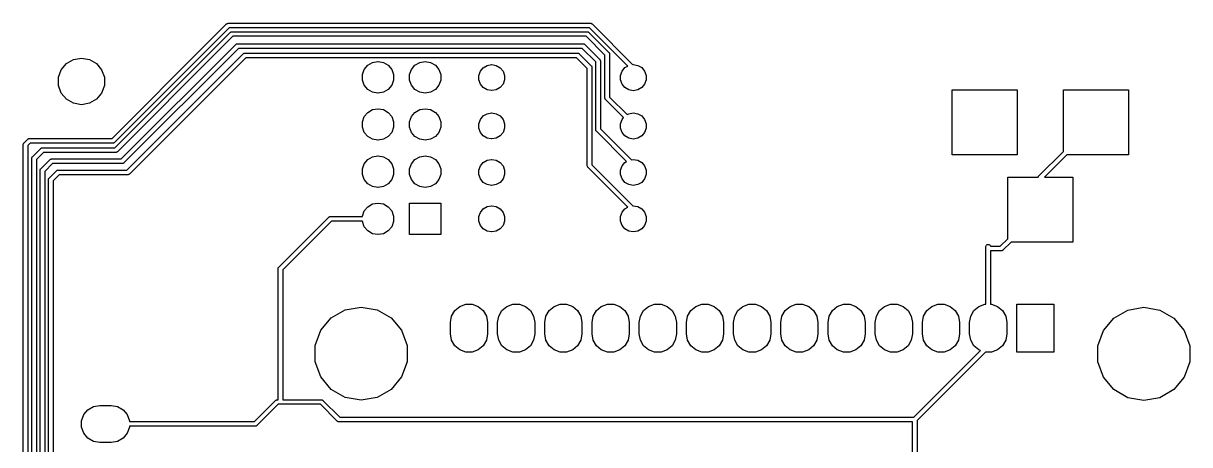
# Model space of a CAD drawing. Extents: x 100.5 to 163.2, y -130.7 to -67.2.
# Drawn here: x 100.5 to 163.2, y -89.9 to -67.2 of the extents above; entities that cross this region are included whole.
import ezdxf

# ---------------------------------------------------------------- set-up
doc = ezdxf.new("R2010")
doc.units = 0
doc.header["$MEASUREMENT"] = 0
doc.layers.add('BLACK', color=7, linetype='CONTINUOUS')

msp = doc.modelspace()

# ---------------------------------------------------------------- linework, layer by layer
at = {"layer": 'Black'}
for p, q in [((110.402, -68.2816), (111.402, -67.2816)), ((111.542, -67.495), (110.578, -68.4584)), ((110.852, -68.4816), (111.602, -67.7316)), ((111.402, -67.2816), (111.406, -67.2785)), ((111.406, -67.2785), (111.41, -67.2742)), ((111.41, -67.2742), (111.424, -67.2661)), ((111.424, -67.2661), (111.437, -67.2567)), ((111.437, -67.2567), (111.442, -67.2553)), ((111.442, -67.2553), (111.447, -67.2525)), ((111.447, -67.2525), (111.463, -67.2497)), ((111.463, -67.2497), (111.479, -67.2455)), ((111.479, -67.2455), (111.485, -67.246)), ((111.485, -67.246), (111.49, -67.245)), ((111.49, -67.245), (130.99, -67.245)), ((130.938, -67.495), (111.542, -67.495)), ((111.602, -67.7316), (111.606, -67.7285)), ((111.606, -67.7285), (111.61, -67.7242)), ((111.61, -67.7242), (111.624, -67.7161)), ((111.624, -67.7161), (111.637, -67.7067)), ((111.637, -67.7067), (111.642, -67.7053)), ((111.642, -67.7053), (111.647, -67.7025)), ((111.647, -67.7025), (111.663, -67.6997)), ((111.663, -67.6997), (111.679, -67.6955)), ((111.679, -67.6955), (111.685, -67.696)), ((111.685, -67.696), (111.69, -67.695)), ((111.69, -67.695), (130.804, -67.695)), ((130.804, -67.695), (130.809, -67.696)), ((130.809, -67.696), (130.814, -67.6955)), ((130.814, -67.6955), (130.83, -67.6997)), ((130.83, -67.6997), (130.846, -67.7025)), ((130.846, -67.7025), (130.851, -67.7053)), ((130.851, -67.7053), (130.856, -67.7067)), ((130.856, -67.7067), (130.87, -67.7161)), ((130.87, -67.7161), (130.884, -67.7242)), ((130.884, -67.7242), (130.887, -67.7285)), ((130.887, -67.7285), (130.892, -67.7316)), ((130.892, -67.7316), (131.978, -68.818)), ((132.988, -69.5451), (130.938, -67.495)), ((130.99, -67.245), (130.995, -67.246)), ((130.995, -67.246), (131.001, -67.2455)), ((131.001, -67.2455), (131.017, -67.2497)), ((131.017, -67.2497), (131.033, -67.2525)), ((131.033, -67.2525), (131.038, -67.2553)), ((131.038, -67.2553), (131.043, -67.2567)), ((131.043, -67.2567), (131.056, -67.2661)), ((131.056, -67.2661), (131.07, -67.2742)), ((131.07, -67.2742), (131.074, -67.2785)), ((131.074, -67.2785), (131.078, -67.2816)), ((131.078, -67.2816), (133.268, -69.4712)), ((105.238, -73.445), (110.402, -68.2816)), ((105.738, -74.545), (111.902, -68.3816)), ((110.402, -68.2816), (110.402, -68.2816)), ((111.742, -67.945), (111.028, -68.6584)), ((130.752, -67.945), (111.742, -67.945)), ((111.902, -68.3816), (111.906, -68.3785)), ((111.906, -68.3785), (111.91, -68.3742)), ((111.91, -68.3742), (111.924, -68.3661)), ((111.924, -68.3661), (111.937, -68.3567)), ((111.937, -68.3567), (111.942, -68.3553)), ((111.942, -68.3553), (111.947, -68.3525)), ((111.947, -68.3525), (111.963, -68.3497)), ((111.963, -68.3497), (111.979, -68.3455)), ((111.979, -68.3455), (111.985, -68.346)), ((111.985, -68.346), (111.99, -68.345)), ((111.99, -68.345), (117.49, -68.345)), ((117.49, -68.345), (130.59, -68.345)), ((130.59, -68.345), (130.595, -68.346)), ((130.595, -68.346), (130.601, -68.3455)), ((130.601, -68.3455), (130.617, -68.3497)), ((130.617, -68.3497), (130.633, -68.3525)), ((130.633, -68.3525), (130.638, -68.3553)), ((130.638, -68.3553), (130.643, -68.3567)), ((130.643, -68.3567), (130.656, -68.3661)), ((130.656, -68.3661), (130.67, -68.3742)), ((130.67, -68.3742), (130.674, -68.3785)), ((130.674, -68.3785), (130.678, -68.3816)), ((130.678, -68.3816), (131.478, -69.1816)), ((131.765, -68.9582), (130.752, -67.945)), ((110.578, -68.4584), (105.378, -73.6584)), ((105.388, -73.945), (110.852, -68.4816)), ((111.028, -68.6584), (105.528, -74.1584)), ((112.042, -68.595), (105.878, -74.7584)), ((106.038, -75.145), (112.302, -68.8816)), ((110.578, -68.4584), (110.578, -68.4584)), ((110.852, -68.4816), (110.852, -68.4816)), ((111.028, -68.6584), (111.028, -68.6584)), ((117.49, -68.595), (112.042, -68.595)), ((112.302, -68.8816), (112.306, -68.8785)), ((112.306, -68.8785), (112.31, -68.8742)), ((112.31, -68.8742), (112.324, -68.8661)), ((112.324, -68.8661), (112.337, -68.8567)), ((112.337, -68.8567), (112.342, -68.8553)), ((112.342, -68.8553), (112.347, -68.8525)), ((112.347, -68.8525), (112.363, -68.8497)), ((112.363, -68.8497), (112.379, -68.8455)), ((112.379, -68.8455), (112.385, -68.846)), ((112.385, -68.846), (112.39, -68.845)), ((112.39, -68.845), (117.84, -68.845)), ((130.538, -68.595), (117.49, -68.595)), ((117.84, -68.845), (130.29, -68.845)), ((130.29, -68.845), (130.295, -68.846)), ((130.295, -68.846), (130.301, -68.8455)), ((130.301, -68.8455), (130.317, -68.8497)), ((130.317, -68.8497), (130.333, -68.8525)), ((130.333, -68.8525), (130.338, -68.8553)), ((130.338, -68.8553), (130.343, -68.8567)), ((130.343, -68.8567), (130.356, -68.8661)), ((130.356, -68.8661), (130.37, -68.8742)), ((130.37, -68.8742), (130.374, -68.8785)), ((130.374, -68.8785), (130.378, -68.8816)), ((130.378, -68.8816), (131.028, -69.5316)), ((131.265, -69.3218), (130.538, -68.595)), ((131.765, -71.27), (131.765, -68.9582)), ((131.978, -68.818), (131.982, -68.8225)), ((131.982, -68.8225), (131.986, -68.826)), ((131.986, -68.826), (131.994, -68.8402)), ((131.994, -68.8402), (132.003, -68.8536)), ((132.003, -68.8536), (132.005, -68.8589)), ((132.005, -68.8589), (132.007, -68.8636)), ((132.007, -68.8636), (132.01, -68.8797)), ((132.01, -68.8797), (132.015, -68.8955)), ((132.015, -68.8955), (132.014, -68.901)), ((132.014, -68.901), (132.015, -68.9064)), ((132.015, -68.9064), (132.015, -71.2182)), ((102.503, -69.7426), (102.783, -69.4088)), ((102.783, -69.4088), (103.161, -69.1909)), ((103.161, -69.1909), (103.59, -69.1152)), ((103.59, -69.1152), (104.019, -69.1909)), ((104.019, -69.1909), (104.397, -69.4088)), ((104.397, -69.4088), (104.677, -69.7426)), ((112.442, -69.095), (106.178, -75.3584)), ((117.84, -69.095), (112.442, -69.095)), ((130.238, -69.095), (117.84, -69.095)), ((118.811, -69.725), (119, -69.4989)), ((119, -69.4989), (119.256, -69.3513)), ((119.256, -69.3513), (119.547, -69.3)), ((119.547, -69.3), (119.553, -69.3)), ((119.553, -69.3), (119.844, -69.3513)), ((119.844, -69.3513), (120.1, -69.4989)), ((120.1, -69.4989), (120.289, -69.725)), ((121.351, -69.725), (121.54, -69.4989)), ((121.54, -69.4989), (121.796, -69.3513)), ((121.796, -69.3513), (122.087, -69.3)), ((122.087, -69.3), (122.093, -69.3)), ((122.093, -69.3), (122.384, -69.3513)), ((122.384, -69.3513), (122.64, -69.4989)), ((122.64, -69.4989), (122.829, -69.725)), ((125.061, -69.82), (125.217, -69.6338)), ((125.217, -69.6338), (125.428, -69.5122)), ((125.428, -69.5122), (125.667, -69.47)), ((125.667, -69.47), (125.673, -69.47)), ((125.673, -69.47), (125.912, -69.5122)), ((125.912, -69.5122), (126.123, -69.6338)), ((126.123, -69.6338), (126.279, -69.82)), ((130.815, -69.6718), (130.238, -69.095)), ((131.028, -69.5316), (131.032, -69.5361)), ((131.032, -69.5361), (131.036, -69.5396)), ((131.036, -69.5396), (131.044, -69.5538)), ((131.044, -69.5538), (131.053, -69.5672)), ((131.053, -69.5672), (131.055, -69.5725)), ((131.055, -69.5725), (131.057, -69.5772)), ((131.057, -69.5772), (131.06, -69.5933)), ((131.06, -69.5933), (131.065, -69.6091)), ((131.065, -69.6091), (131.064, -69.6146)), ((131.064, -69.6146), (131.065, -69.62)), ((131.065, -69.62), (131.065, -74.8682)), ((131.265, -72.97), (131.265, -69.3218)), ((131.478, -69.1816), (131.482, -69.1861)), ((131.482, -69.1861), (131.486, -69.1897)), ((131.486, -69.1897), (131.494, -69.2038)), ((131.494, -69.2038), (131.503, -69.2172)), ((131.503, -69.2172), (131.505, -69.2225)), ((131.505, -69.2225), (131.507, -69.2272)), ((131.507, -69.2272), (131.51, -69.2433)), ((131.51, -69.2433), (131.515, -69.2591)), ((131.515, -69.2591), (131.514, -69.2646)), ((131.514, -69.2646), (131.515, -69.27)), ((131.515, -69.27), (131.515, -72.9182)), ((132.681, -69.8187), (132.838, -69.6317)), ((132.838, -69.6317), (132.988, -69.5451)), ((133.268, -69.4712), (133.29, -69.4673)), ((133.29, -69.4673), (133.53, -69.5097)), ((133.53, -69.5097), (133.742, -69.6317)), ((133.742, -69.6317), (133.899, -69.8187)), ((102.354, -70.1521), (102.503, -69.7426)), ((102.354, -70.5879), (102.354, -70.1521)), ((104.677, -69.7426), (104.826, -70.1521)), ((104.826, -70.1521), (104.826, -70.5879)), ((118.71, -70.0024), (118.811, -69.725)), ((118.71, -70.2976), (118.71, -70.0024)), ((120.289, -69.725), (120.39, -70.0024)), ((120.39, -70.0024), (120.39, -70.2976)), ((121.25, -70.0024), (121.351, -69.725)), ((121.25, -70.2976), (121.25, -70.0024)), ((122.829, -69.725), (122.93, -70.0024)), ((122.93, -70.0024), (122.93, -70.2976)), ((124.978, -70.0484), (125.061, -69.82)), ((124.978, -70.2916), (124.978, -70.0484)), ((125.061, -70.52), (124.978, -70.2916)), ((126.279, -69.82), (126.362, -70.0484)), ((126.362, -70.2916), (126.279, -70.52)), ((126.362, -70.0484), (126.362, -70.2916)), ((130.815, -74.92), (130.815, -69.6718)), ((132.598, -70.048), (132.681, -69.8187)), ((132.598, -70.292), (132.598, -70.048)), ((132.681, -70.5213), (132.598, -70.292)), ((133.899, -69.8187), (133.982, -70.048)), ((133.982, -70.292), (133.899, -70.5213)), ((133.982, -70.048), (133.982, -70.292)), ((102.503, -70.9974), (102.354, -70.5879)), ((104.826, -70.5879), (104.677, -70.9974)), ((118.811, -70.575), (118.71, -70.2976)), ((119, -70.8011), (118.811, -70.575)), ((119.256, -70.9487), (119, -70.8011)), ((120.1, -70.8011), (119.844, -70.9487)), ((120.289, -70.575), (120.1, -70.8011)), ((120.39, -70.2976), (120.289, -70.575)), ((121.351, -70.575), (121.25, -70.2976)), ((121.54, -70.8011), (121.351, -70.575)), ((121.796, -70.9487), (121.54, -70.8011)), ((122.64, -70.8011), (122.384, -70.9487)), ((122.829, -70.575), (122.64, -70.8011)), ((122.93, -70.2976), (122.829, -70.575)), ((125.217, -70.7062), (125.061, -70.52)), ((125.428, -70.8278), (125.217, -70.7062)), ((125.667, -70.87), (125.428, -70.8278)), ((125.673, -70.87), (125.667, -70.87)), ((125.912, -70.8278), (125.673, -70.87)), ((126.123, -70.7062), (125.912, -70.8278)), ((126.279, -70.52), (126.123, -70.7062)), ((132.838, -70.7083), (132.681, -70.5213)), ((133.05, -70.8303), (132.838, -70.7083)), ((133.29, -70.8727), (133.05, -70.8303)), ((133.53, -70.8303), (133.29, -70.8727)), ((133.742, -70.7083), (133.53, -70.8303)), ((133.899, -70.5213), (133.742, -70.7083)), ((150.44, -74.32), (150.44, -70.82)), ((150.44, -70.82), (153.94, -70.82)), ((153.94, -70.82), (153.94, -74.32)), ((156.44, -74.1432), (156.44, -70.82)), ((156.44, -70.82), (159.94, -70.82)), ((159.94, -70.82), (159.94, -74.32)), ((102.783, -71.3312), (102.503, -70.9974)), ((103.161, -71.5491), (102.783, -71.3312)), ((103.59, -71.6248), (103.161, -71.5491)), ((104.019, -71.5491), (103.59, -71.6248)), ((104.397, -71.3312), (104.019, -71.5491)), ((104.677, -70.9974), (104.397, -71.3312)), ((119.547, -71), (119.256, -70.9487)), ((119.553, -71), (119.547, -71)), ((119.844, -70.9487), (119.553, -71)), ((122.087, -71), (121.796, -70.9487)), ((122.093, -71), (122.087, -71)), ((122.384, -70.9487), (122.093, -71)), ((131.766, -71.2754), (131.765, -71.27)), ((131.765, -71.2809), (131.766, -71.2754)), ((131.77, -71.2967), (131.765, -71.2809)), ((131.773, -71.3128), (131.77, -71.2967)), ((131.775, -71.3175), (131.773, -71.3128)), ((131.777, -71.3228), (131.775, -71.3175)), ((131.786, -71.3362), (131.777, -71.3228)), ((131.794, -71.3503), (131.786, -71.3362)), ((131.798, -71.3539), (131.794, -71.3503)), ((131.802, -71.3584), (131.798, -71.3539)), ((132.764, -72.3206), (131.802, -71.3584)), ((132.015, -71.2182), (132.959, -72.1621)), ((118.811, -72.265), (119, -72.0389)), ((119, -72.0389), (119.256, -71.8913)), ((119.256, -71.8913), (119.547, -71.84)), ((119.547, -71.84), (119.553, -71.84)), ((119.553, -71.84), (119.844, -71.8913)), ((119.844, -71.8913), (120.1, -72.0389)), ((120.1, -72.0389), (120.289, -72.265)), ((121.351, -72.265), (121.54, -72.0389)), ((121.54, -72.0389), (121.796, -71.8913)), ((121.796, -71.8913), (122.087, -71.84)), ((122.087, -71.84), (122.093, -71.84)), ((122.093, -71.84), (122.384, -71.8913)), ((122.384, -71.8913), (122.64, -72.0389)), ((122.64, -72.0389), (122.829, -72.265)), ((125.217, -72.2338), (125.428, -72.1122)), ((125.428, -72.1122), (125.667, -72.07)), ((125.667, -72.07), (125.673, -72.07)), ((125.673, -72.07), (125.912, -72.1122)), ((125.912, -72.1122), (126.123, -72.2338)), ((132.959, -72.1621), (133.05, -72.1097)), ((133.05, -72.1097), (133.29, -72.0673)), ((133.29, -72.0673), (133.53, -72.1097)), ((133.53, -72.1097), (133.742, -72.2317)), ((118.71, -72.5424), (118.811, -72.265)), ((118.71, -72.8376), (118.71, -72.5424)), ((120.289, -72.265), (120.39, -72.5424)), ((120.39, -72.5424), (120.39, -72.8376)), ((121.25, -72.5424), (121.351, -72.265)), ((121.25, -72.8376), (121.25, -72.5424)), ((122.829, -72.265), (122.93, -72.5424)), ((122.93, -72.5424), (122.93, -72.8376)), ((124.978, -72.6484), (125.061, -72.42)), ((124.978, -72.8916), (124.978, -72.6484)), ((125.061, -72.42), (125.217, -72.2338)), ((126.123, -72.2338), (126.279, -72.42)), ((126.279, -72.42), (126.362, -72.6484)), ((126.362, -72.6484), (126.362, -72.8916)), ((132.598, -72.648), (132.681, -72.4187)), ((132.598, -72.892), (132.598, -72.648)), ((132.681, -72.4187), (132.764, -72.3206)), ((133.742, -72.2317), (133.899, -72.4187)), ((133.899, -72.4187), (133.982, -72.648)), ((133.982, -72.648), (133.982, -72.892)), ((118.811, -73.115), (118.71, -72.8376)), ((119, -73.3411), (118.811, -73.115)), ((119.256, -73.4887), (119, -73.3411)), ((120.1, -73.3411), (119.844, -73.4887)), ((120.289, -73.115), (120.1, -73.3411)), ((120.39, -72.8376), (120.289, -73.115)), ((121.351, -73.115), (121.25, -72.8376)), ((121.54, -73.3411), (121.351, -73.115)), ((121.796, -73.4887), (121.54, -73.3411)), ((122.64, -73.3411), (122.384, -73.4887)), ((122.829, -73.115), (122.64, -73.3411)), ((122.93, -72.8376), (122.829, -73.115)), ((125.061, -73.12), (124.978, -72.8916)), ((125.217, -73.3062), (125.061, -73.12)), ((125.428, -73.4278), (125.217, -73.3062)), ((125.667, -73.47), (125.428, -73.4278)), ((125.912, -73.4278), (125.673, -73.47)), ((126.123, -73.3062), (125.912, -73.4278)), ((126.279, -73.12), (126.123, -73.3062)), ((126.362, -72.8916), (126.279, -73.12)), ((131.266, -72.9754), (131.265, -72.97)), ((131.265, -72.9809), (131.266, -72.9754)), ((131.27, -72.9967), (131.265, -72.9809)), ((131.273, -73.0128), (131.27, -72.9967)), ((131.275, -73.0175), (131.273, -73.0128)), ((131.277, -73.0228), (131.275, -73.0175)), ((131.286, -73.0362), (131.277, -73.0228)), ((131.294, -73.0503), (131.286, -73.0362)), ((131.298, -73.0539), (131.294, -73.0503)), ((131.302, -73.0584), (131.298, -73.0539)), ((132.925, -74.6817), (131.302, -73.0584)), ((131.515, -72.9182), (133.183, -74.5862)), ((132.681, -73.1213), (132.598, -72.892)), ((132.838, -73.3083), (132.681, -73.1213)), ((133.05, -73.4303), (132.838, -73.3083)), ((133.29, -73.4727), (133.05, -73.4303)), ((133.53, -73.4303), (133.29, -73.4727)), ((133.742, -73.3083), (133.53, -73.4303)), ((133.899, -73.1213), (133.742, -73.3083)), ((133.982, -72.892), (133.899, -73.1213)), ((100.465, -73.7591), (100.47, -73.7433)), ((100.466, -73.7646), (100.465, -73.7591)), ((100.465, -73.77), (100.466, -73.7646)), ((100.465, -116.77), (100.465, -73.77)), ((100.47, -73.7433), (100.473, -73.7272)), ((100.473, -73.7272), (100.475, -73.7225)), ((100.475, -73.7225), (100.477, -73.7172)), ((100.477, -73.7172), (100.486, -73.7038)), ((100.486, -73.7038), (100.494, -73.6897)), ((100.494, -73.6897), (100.498, -73.6861)), ((100.498, -73.6861), (100.502, -73.6816)), ((100.502, -73.6816), (100.702, -73.4816)), ((100.702, -73.4816), (100.706, -73.4785)), ((100.706, -73.4785), (100.71, -73.4742)), ((100.71, -73.4742), (100.724, -73.4661)), ((100.842, -73.695), (100.715, -73.8218)), ((100.715, -73.8218), (100.715, -116.718)), ((100.724, -73.4661), (100.737, -73.4567)), ((100.737, -73.4567), (100.742, -73.4553)), ((100.742, -73.4553), (100.747, -73.4525)), ((100.747, -73.4525), (100.763, -73.4497)), ((100.763, -73.4497), (100.779, -73.4455)), ((100.779, -73.4455), (100.785, -73.446)), ((100.785, -73.446), (100.79, -73.445)), ((100.79, -73.445), (105.238, -73.445)), ((105.29, -73.695), (100.842, -73.695)), ((100.952, -74.4316), (101.402, -73.9816)), ((101.402, -73.9816), (101.406, -73.9785)), ((101.406, -73.9785), (101.41, -73.9742)), ((101.41, -73.9742), (101.424, -73.9661)), ((101.424, -73.9661), (101.437, -73.9567)), ((101.437, -73.9567), (101.442, -73.9553)), ((101.442, -73.9553), (101.447, -73.9525)), ((101.447, -73.9525), (101.463, -73.9497)), ((101.463, -73.9497), (101.479, -73.9455)), ((101.479, -73.9455), (101.485, -73.946)), ((101.485, -73.946), (101.49, -73.945)), ((101.49, -73.945), (105.388, -73.945)), ((105.295, -73.694), (105.29, -73.695)), ((105.301, -73.6945), (105.295, -73.694)), ((105.317, -73.6903), (105.301, -73.6945)), ((105.333, -73.6875), (105.317, -73.6903)), ((105.338, -73.6847), (105.333, -73.6875)), ((105.343, -73.6833), (105.338, -73.6847)), ((105.356, -73.6739), (105.343, -73.6833)), ((105.37, -73.6658), (105.356, -73.6739)), ((105.374, -73.6615), (105.37, -73.6658)), ((105.378, -73.6584), (105.374, -73.6615)), ((119.547, -73.54), (119.256, -73.4887)), ((119.553, -73.54), (119.547, -73.54)), ((119.844, -73.4887), (119.553, -73.54)), ((122.087, -73.54), (121.796, -73.4887)), ((122.093, -73.54), (122.087, -73.54)), ((122.384, -73.4887), (122.093, -73.54)), ((125.673, -73.47), (125.667, -73.47)), ((100.915, -74.5091), (100.92, -74.4933)), ((100.916, -74.5146), (100.915, -74.5091)), ((100.915, -74.52), (100.916, -74.5146)), ((100.915, -116.12), (100.915, -74.52)), ((100.92, -74.4933), (100.923, -74.4772)), ((100.923, -74.4772), (100.925, -74.4725)), ((100.925, -74.4725), (100.927, -74.4672)), ((100.927, -74.4672), (100.936, -74.4538)), ((100.936, -74.4538), (100.944, -74.4397)), ((100.944, -74.4397), (100.948, -74.4361)), ((100.948, -74.4361), (100.952, -74.4316)), ((101.542, -74.195), (101.165, -74.5718)), ((101.165, -74.5718), (101.165, -116.068)), ((101.402, -75.0816), (101.902, -74.5816)), ((105.44, -74.195), (101.542, -74.195)), ((101.902, -74.5816), (101.906, -74.5785)), ((101.906, -74.5785), (101.91, -74.5742)), ((101.91, -74.5742), (101.924, -74.5661)), ((101.924, -74.5661), (101.937, -74.5567)), ((101.937, -74.5567), (101.942, -74.5553)), ((101.942, -74.5553), (101.947, -74.5525)), ((101.947, -74.5525), (101.963, -74.5497)), ((101.963, -74.5497), (101.979, -74.5455)), ((101.979, -74.5455), (101.985, -74.546)), ((101.985, -74.546), (101.99, -74.545)), ((101.99, -74.545), (105.738, -74.545)), ((105.445, -74.194), (105.44, -74.195)), ((105.451, -74.1945), (105.445, -74.194)), ((105.467, -74.1903), (105.451, -74.1945)), ((105.483, -74.1875), (105.467, -74.1903)), ((105.488, -74.1847), (105.483, -74.1875)), ((105.493, -74.1833), (105.488, -74.1847)), ((105.506, -74.1739), (105.493, -74.1833)), ((105.52, -74.1658), (105.506, -74.1739)), ((105.524, -74.1615), (105.52, -74.1658)), ((105.528, -74.1584), (105.524, -74.1615)), ((118.811, -74.805), (119, -74.5789)), ((119, -74.5789), (119.256, -74.4313)), ((119.256, -74.4313), (119.547, -74.38)), ((119.547, -74.38), (119.553, -74.38)), ((119.553, -74.38), (119.844, -74.4313)), ((119.844, -74.4313), (120.1, -74.5789)), ((120.1, -74.5789), (120.289, -74.805)), ((121.351, -74.805), (121.54, -74.5789)), ((121.54, -74.5789), (121.796, -74.4313)), ((121.796, -74.4313), (122.087, -74.38)), ((122.087, -74.38), (122.093, -74.38)), ((122.093, -74.38), (122.384, -74.4313)), ((122.384, -74.4313), (122.64, -74.5789)), ((122.64, -74.5789), (122.829, -74.805)), ((125.217, -74.7338), (125.428, -74.6122)), ((125.428, -74.6122), (125.667, -74.57)), ((125.667, -74.57), (125.673, -74.57)), ((125.673, -74.57), (125.912, -74.6122)), ((125.912, -74.6122), (126.123, -74.7338)), ((132.838, -74.7317), (132.925, -74.6817)), ((133.183, -74.5862), (133.29, -74.5673)), ((133.29, -74.5673), (133.53, -74.6097)), ((133.53, -74.6097), (133.742, -74.7317)), ((153.94, -74.32), (150.44, -74.32)), ((155.102, -75.4816), (156.44, -74.1432)), ((156.617, -74.32), (155.417, -75.52)), ((159.94, -74.32), (156.617, -74.32)), ((101.365, -75.1591), (101.37, -75.1433)), ((101.366, -75.1646), (101.365, -75.1591)), ((101.365, -75.17), (101.366, -75.1646)), ((101.365, -115.27), (101.365, -75.17)), ((101.37, -75.1433), (101.373, -75.1272)), ((101.373, -75.1272), (101.375, -75.1225)), ((101.375, -75.1225), (101.377, -75.1172)), ((101.377, -75.1172), (101.386, -75.1038)), ((101.386, -75.1038), (101.394, -75.0896)), ((101.394, -75.0896), (101.398, -75.0861)), ((101.398, -75.0861), (101.402, -75.0816)), ((102.042, -74.795), (101.615, -75.2218)), ((101.615, -75.2218), (101.615, -115.218)), ((101.852, -75.5816), (102.252, -75.1816)), ((105.79, -74.795), (102.042, -74.795)), ((102.252, -75.1816), (102.256, -75.1785)), ((102.256, -75.1785), (102.26, -75.1742)), ((102.26, -75.1742), (102.274, -75.1661)), ((102.274, -75.1661), (102.287, -75.1567)), ((102.287, -75.1567), (102.292, -75.1553)), ((102.292, -75.1553), (102.297, -75.1525)), ((102.297, -75.1525), (102.313, -75.1497)), ((102.313, -75.1497), (102.329, -75.1455)), ((102.329, -75.1455), (102.335, -75.146)), ((102.335, -75.146), (102.34, -75.145)), ((102.34, -75.145), (106.038, -75.145)), ((105.795, -74.794), (105.79, -74.795)), ((105.801, -74.7945), (105.795, -74.794)), ((105.817, -74.7903), (105.801, -74.7945)), ((105.833, -74.7875), (105.817, -74.7903)), ((105.838, -74.7847), (105.833, -74.7875)), ((105.843, -74.7833), (105.838, -74.7847)), ((105.856, -74.7739), (105.843, -74.7833)), ((105.87, -74.7658), (105.856, -74.7739)), ((105.874, -74.7615), (105.87, -74.7658)), ((105.878, -74.7584), (105.874, -74.7615)), ((118.71, -75.0824), (118.811, -74.805)), ((118.71, -75.3776), (118.71, -75.0824)), ((120.289, -74.805), (120.39, -75.0824)), ((120.39, -75.0824), (120.39, -75.3776)), ((121.25, -75.0824), (121.351, -74.805)), ((121.25, -75.3776), (121.25, -75.0824)), ((122.829, -74.805), (122.93, -75.0824)), ((122.93, -75.0824), (122.93, -75.3776)), ((124.978, -75.1484), (125.061, -74.92)), ((124.978, -75.3916), (124.978, -75.1484)), ((125.061, -74.92), (125.217, -74.7338)), ((126.123, -74.7338), (126.279, -74.92)), ((126.279, -74.92), (126.362, -75.1484)), ((126.362, -75.1484), (126.362, -75.3916)), ((130.816, -74.9254), (130.815, -74.92)), ((130.815, -74.9309), (130.816, -74.9254)), ((130.82, -74.9467), (130.815, -74.9309)), ((130.823, -74.9628), (130.82, -74.9467)), ((130.825, -74.9675), (130.823, -74.9628)), ((130.827, -74.9728), (130.825, -74.9675)), ((130.836, -74.9862), (130.827, -74.9728)), ((130.844, -75.0003), (130.836, -74.9862)), ((130.848, -75.0039), (130.844, -75.0003)), ((130.852, -75.0084), (130.848, -75.0039)), ((132.988, -77.1451), (130.852, -75.0084)), ((131.065, -74.8682), (133.268, -77.0712)), ((132.598, -75.148), (132.681, -74.9187)), ((132.598, -75.392), (132.598, -75.148)), ((132.681, -74.9187), (132.838, -74.7317)), ((133.742, -74.7317), (133.899, -74.9187)), ((133.899, -74.9187), (133.982, -75.148)), ((133.982, -75.148), (133.982, -75.392)), ((101.815, -75.6591), (101.82, -75.6433)), ((101.816, -75.6646), (101.815, -75.6591)), ((101.815, -75.67), (101.816, -75.6646)), ((101.815, -114.37), (101.815, -75.67)), ((101.82, -75.6433), (101.823, -75.6272)), ((101.823, -75.6272), (101.825, -75.6225)), ((101.825, -75.6225), (101.827, -75.6172)), ((101.827, -75.6172), (101.836, -75.6038)), ((101.836, -75.6038), (101.844, -75.5896)), ((101.844, -75.5896), (101.848, -75.5861)), ((101.848, -75.5861), (101.852, -75.5816)), ((102.392, -75.395), (102.065, -75.7218)), ((102.065, -75.7218), (102.065, -114.318)), ((106.09, -75.395), (102.392, -75.395)), ((106.095, -75.394), (106.09, -75.395)), ((106.101, -75.3945), (106.095, -75.394)), ((106.117, -75.3903), (106.101, -75.3945)), ((106.133, -75.3875), (106.117, -75.3903)), ((106.138, -75.3847), (106.133, -75.3875)), ((106.143, -75.3833), (106.138, -75.3847)), ((106.156, -75.3739), (106.143, -75.3833)), ((106.17, -75.3658), (106.156, -75.3739)), ((106.174, -75.3615), (106.17, -75.3658)), ((106.178, -75.3584), (106.174, -75.3615)), ((118.811, -75.655), (118.71, -75.3776)), ((119, -75.8811), (118.811, -75.655)), ((119.256, -76.0287), (119, -75.8811)), ((120.1, -75.8811), (119.844, -76.0287)), ((120.289, -75.655), (120.1, -75.8811)), ((120.39, -75.3776), (120.289, -75.655)), ((121.351, -75.655), (121.25, -75.3776)), ((121.54, -75.8811), (121.351, -75.655)), ((121.796, -76.0287), (121.54, -75.8811)), ((122.64, -75.8811), (122.384, -76.0287)), ((122.829, -75.655), (122.64, -75.8811)), ((122.93, -75.3776), (122.829, -75.655)), ((125.061, -75.62), (124.978, -75.3916)), ((125.217, -75.8062), (125.061, -75.62)), ((125.428, -75.9278), (125.217, -75.8062)), ((125.667, -75.97), (125.428, -75.9278)), ((125.912, -75.9278), (125.673, -75.97)), ((126.123, -75.8062), (125.912, -75.9278)), ((126.279, -75.62), (126.123, -75.8062)), ((126.362, -75.3916), (126.279, -75.62)), ((132.681, -75.6213), (132.598, -75.392)), ((132.838, -75.8083), (132.681, -75.6213)), ((133.05, -75.9303), (132.838, -75.8083)), ((133.29, -75.9727), (133.05, -75.9303)), ((133.53, -75.9303), (133.29, -75.9727)), ((133.742, -75.8083), (133.53, -75.9303)), ((133.899, -75.6213), (133.742, -75.8083)), ((133.982, -75.392), (133.899, -75.6213)), ((153.44, -78.8432), (153.44, -75.52)), ((153.44, -75.52), (155.076, -75.52)), ((155.076, -75.52), (155.077, -75.5172)), ((155.077, -75.5172), (155.086, -75.5038)), ((155.086, -75.5038), (155.094, -75.4897)), ((155.094, -75.4897), (155.098, -75.4861)), ((155.098, -75.4861), (155.102, -75.4816)), ((155.417, -75.52), (156.94, -75.52)), ((156.94, -75.52), (156.94, -79.02)), ((119.547, -76.08), (119.256, -76.0287)), ((119.553, -76.08), (119.547, -76.08)), ((119.844, -76.0287), (119.553, -76.08)), ((122.087, -76.08), (121.796, -76.0287)), ((122.093, -76.08), (122.087, -76.08)), ((122.384, -76.0287), (122.093, -76.08)), ((125.673, -75.97), (125.667, -75.97)), ((118.811, -77.345), (119, -77.1189)), ((119, -77.1189), (119.256, -76.9713)), ((119.256, -76.9713), (119.547, -76.92)), ((119.547, -76.92), (119.553, -76.92)), ((119.553, -76.92), (119.844, -76.9713)), ((119.844, -76.9713), (120.1, -77.1189)), ((120.1, -77.1189), (120.289, -77.345)), ((121.24, -78.62), (121.24, -76.92)), ((121.24, -76.92), (122.94, -76.92)), ((122.94, -76.92), (122.94, -78.62)), ((125.217, -77.2338), (125.428, -77.1122)), ((125.428, -77.1122), (125.667, -77.07)), ((125.667, -77.07), (125.673, -77.07)), ((125.673, -77.07), (125.912, -77.1122)), ((125.912, -77.1122), (126.123, -77.2338)), ((132.838, -77.2317), (132.988, -77.1451)), ((133.268, -77.0712), (133.29, -77.0673)), ((133.29, -77.0673), (133.53, -77.1097)), ((133.53, -77.1097), (133.742, -77.2317)), ((114.212, -80.3716), (116.902, -77.6816)), ((116.902, -77.6816), (116.906, -77.6785)), ((116.906, -77.6785), (116.91, -77.6742)), ((116.91, -77.6742), (116.924, -77.6661)), ((116.924, -77.6661), (116.937, -77.6567)), ((116.937, -77.6567), (116.942, -77.6553)), ((116.942, -77.6553), (116.947, -77.6525)), ((116.947, -77.6525), (116.963, -77.6497)), ((116.963, -77.6497), (116.979, -77.6455)), ((116.979, -77.6455), (116.985, -77.646)), ((116.985, -77.646), (116.99, -77.645)), ((116.99, -77.645), (118.71, -77.645)), ((118.71, -77.6224), (118.811, -77.345)), ((118.71, -77.645), (118.71, -77.6224)), ((120.289, -77.345), (120.39, -77.6224)), ((120.39, -77.6224), (120.39, -77.9176)), ((124.978, -77.6484), (125.061, -77.42)), ((124.978, -77.8916), (124.978, -77.6484)), ((125.061, -77.42), (125.217, -77.2338)), ((126.123, -77.2338), (126.279, -77.42)), ((126.279, -77.42), (126.362, -77.6484)), ((126.362, -77.6484), (126.362, -77.8916)), ((132.598, -77.648), (132.681, -77.4187)), ((132.598, -77.892), (132.598, -77.648)), ((132.681, -77.4187), (132.838, -77.2317)), ((133.742, -77.2317), (133.899, -77.4187)), ((133.899, -77.4187), (133.982, -77.648)), ((133.982, -77.648), (133.982, -77.892)), ((117.042, -77.895), (114.425, -80.5118)), ((118.71, -77.895), (117.042, -77.895)), ((118.71, -77.9176), (118.71, -77.895)), ((118.811, -78.195), (118.71, -77.9176)), ((119, -78.4211), (118.811, -78.195)), ((119.256, -78.5687), (119, -78.4211)), ((120.1, -78.4211), (119.844, -78.5687)), ((120.289, -78.195), (120.1, -78.4211)), ((120.39, -77.9176), (120.289, -78.195)), ((125.061, -78.12), (124.978, -77.8916)), ((125.217, -78.3062), (125.061, -78.12)), ((125.428, -78.4278), (125.217, -78.3062)), ((125.667, -78.47), (125.428, -78.4278)), ((125.912, -78.4278), (125.673, -78.47)), ((126.123, -78.3062), (125.912, -78.4278)), ((126.279, -78.12), (126.123, -78.3062)), ((126.362, -77.8916), (126.279, -78.12)), ((132.681, -78.1213), (132.598, -77.892)), ((132.838, -78.3083), (132.681, -78.1213)), ((133.05, -78.4303), (132.838, -78.3083)), ((133.29, -78.4727), (133.05, -78.4303)), ((133.53, -78.4303), (133.29, -78.4727)), ((133.742, -78.3083), (133.53, -78.4303)), ((133.899, -78.1213), (133.742, -78.3083)), ((133.982, -77.892), (133.899, -78.1213)), ((119.547, -78.62), (119.256, -78.5687)), ((119.553, -78.62), (119.547, -78.62)), ((119.844, -78.5687), (119.553, -78.62)), ((122.94, -78.62), (121.24, -78.62)), ((125.673, -78.47), (125.667, -78.47)), ((153.038, -79.245), (153.44, -78.8432)), ((153.617, -79.02), (153.178, -79.4584)), ((156.94, -79.02), (153.617, -79.02)), ((152.262, -79.2673), (152.27, -79.2245)), ((152.262, -79.37), (152.262, -79.2673)), ((152.262, -82.3651), (152.262, -79.37)), ((152.27, -79.2245), (152.292, -79.187)), ((152.292, -79.187), (152.325, -79.159)), ((152.325, -79.159), (152.366, -79.1442)), ((152.366, -79.1442), (152.409, -79.1442)), ((152.409, -79.1442), (152.45, -79.159)), ((152.45, -79.159), (152.483, -79.187)), ((152.483, -79.187), (152.505, -79.2245)), ((152.505, -79.2245), (152.508, -79.245)), ((152.508, -79.245), (153.038, -79.245)), ((153.09, -79.495), (152.512, -79.495)), ((152.512, -79.495), (152.512, -82.3651)), ((153.095, -79.494), (153.09, -79.495)), ((153.101, -79.4945), (153.095, -79.494)), ((153.117, -79.4903), (153.101, -79.4945)), ((153.133, -79.4875), (153.117, -79.4903)), ((153.138, -79.4847), (153.133, -79.4875)), ((153.143, -79.4833), (153.138, -79.4847)), ((153.156, -79.4739), (153.143, -79.4833)), ((153.17, -79.4658), (153.156, -79.4739)), ((153.174, -79.4615), (153.17, -79.4658)), ((153.178, -79.4584), (153.174, -79.4615)), ((114.175, -80.4491), (114.18, -80.4333)), ((114.176, -80.4546), (114.175, -80.4491)), ((114.175, -80.46), (114.176, -80.4546)), ((114.175, -87.505), (114.175, -80.46)), ((114.18, -80.4333), (114.183, -80.4172)), ((114.183, -80.4172), (114.185, -80.4125)), ((114.185, -80.4125), (114.187, -80.4072)), ((114.187, -80.4072), (114.196, -80.3938)), ((114.196, -80.3938), (114.204, -80.3797)), ((114.204, -80.3797), (114.208, -80.3761)), ((114.208, -80.3761), (114.212, -80.3716)), ((114.425, -80.5118), (114.425, -87.505)), ((117.03, -83.1041), (117.785, -82.6683)), ((117.785, -82.6683), (118.643, -82.5169)), ((118.643, -82.5169), (119.502, -82.6683)), ((119.502, -82.6683), (120.257, -83.1041)), ((123.508, -83.0079), (123.681, -82.7071)), ((123.681, -82.7071), (123.947, -82.4839)), ((123.947, -82.4839), (124.274, -82.3651)), ((124.274, -82.3651), (124.621, -82.3651)), ((124.621, -82.3651), (124.947, -82.4839)), ((124.947, -82.4839), (125.213, -82.7071)), ((125.213, -82.7071), (125.387, -83.0079)), ((126.048, -83.0079), (126.221, -82.7071)), ((126.221, -82.7071), (126.487, -82.4839)), ((126.487, -82.4839), (126.814, -82.3651)), ((126.814, -82.3651), (127.161, -82.3651)), ((127.161, -82.3651), (127.487, -82.4839)), ((127.487, -82.4839), (127.753, -82.7071)), ((127.753, -82.7071), (127.927, -83.0079)), ((128.588, -83.0079), (128.761, -82.7071)), ((128.761, -82.7071), (129.027, -82.4839)), ((129.027, -82.4839), (129.354, -82.3651)), ((129.354, -82.3651), (129.701, -82.3651)), ((129.701, -82.3651), (130.027, -82.4839)), ((130.027, -82.4839), (130.293, -82.7071)), ((130.293, -82.7071), (130.467, -83.0079)), ((131.128, -83.0079), (131.301, -82.7071)), ((131.301, -82.7071), (131.567, -82.4839)), ((131.567, -82.4839), (131.894, -82.3651)), ((131.894, -82.3651), (132.241, -82.3651)), ((132.241, -82.3651), (132.567, -82.4839)), ((132.567, -82.4839), (132.833, -82.7071)), ((132.833, -82.7071), (133.007, -83.0079)), ((133.668, -83.0079), (133.841, -82.7071)), ((133.841, -82.7071), (134.107, -82.4839)), ((134.107, -82.4839), (134.434, -82.3651)), ((134.434, -82.3651), (134.781, -82.3651)), ((134.781, -82.3651), (135.107, -82.4839)), ((135.107, -82.4839), (135.373, -82.7071)), ((135.373, -82.7071), (135.547, -83.0079)), ((136.208, -83.0079), (136.381, -82.7071)), ((136.381, -82.7071), (136.647, -82.4839)), ((136.647, -82.4839), (136.974, -82.3651)), ((136.974, -82.3651), (137.321, -82.3651)), ((137.321, -82.3651), (137.647, -82.4839)), ((137.647, -82.4839), (137.913, -82.7071)), ((137.913, -82.7071), (138.087, -83.0079)), ((138.748, -83.0079), (138.921, -82.7071)), ((138.921, -82.7071), (139.187, -82.4839)), ((139.187, -82.4839), (139.514, -82.3651)), ((139.514, -82.3651), (139.861, -82.3651)), ((139.861, -82.3651), (140.187, -82.4839)), ((140.187, -82.4839), (140.453, -82.7071)), ((140.453, -82.7071), (140.627, -83.0079)), ((141.288, -83.0079), (141.461, -82.7071)), ((141.461, -82.7071), (141.727, -82.4839)), ((141.727, -82.4839), (142.054, -82.3651)), ((142.054, -82.3651), (142.401, -82.3651)), ((142.401, -82.3651), (142.727, -82.4839)), ((142.727, -82.4839), (142.993, -82.7071)), ((142.993, -82.7071), (143.167, -83.0079)), ((143.828, -83.0079), (144.001, -82.7071)), ((144.001, -82.7071), (144.267, -82.4839)), ((144.267, -82.4839), (144.594, -82.3651)), ((144.594, -82.3651), (144.941, -82.3651)), ((144.941, -82.3651), (145.267, -82.4839)), ((145.267, -82.4839), (145.533, -82.7071)), ((145.533, -82.7071), (145.707, -83.0079)), ((146.368, -83.0079), (146.541, -82.7071)), ((146.541, -82.7071), (146.807, -82.4839)), ((146.807, -82.4839), (147.134, -82.3651)), ((147.134, -82.3651), (147.481, -82.3651)), ((147.481, -82.3651), (147.807, -82.4839)), ((147.807, -82.4839), (148.073, -82.7071)), ((148.073, -82.7071), (148.247, -83.0079)), ((148.908, -83.0079), (149.081, -82.7071)), ((149.081, -82.7071), (149.347, -82.4839)), ((149.347, -82.4839), (149.674, -82.3651)), ((149.674, -82.3651), (150.021, -82.3651)), ((150.021, -82.3651), (150.347, -82.4839)), ((150.347, -82.4839), (150.613, -82.7071)), ((150.613, -82.7071), (150.787, -83.0079)), ((151.448, -83.0079), (151.621, -82.7071)), ((151.621, -82.7071), (151.887, -82.4839)), ((151.887, -82.4839), (152.214, -82.3651)), ((152.214, -82.3651), (152.262, -82.3651)), ((152.512, -82.3651), (152.561, -82.3651)), ((152.561, -82.3651), (152.887, -82.4839)), ((152.887, -82.4839), (153.153, -82.7071)), ((153.153, -82.7071), (153.327, -83.0079)), ((153.927, -84.9549), (153.927, -82.3549)), ((153.927, -82.3549), (155.927, -82.3549)), ((155.927, -82.3549), (155.927, -84.9549)), ((159.143, -83.1168), (159.898, -82.681)), ((159.898, -82.681), (160.757, -82.5296)), ((160.757, -82.5296), (161.615, -82.681)), ((161.615, -82.681), (162.37, -83.1168)), ((116.47, -83.7717), (117.03, -83.1041)), ((120.257, -83.1041), (120.817, -83.7717)), ((123.447, -83.3499), (123.508, -83.0079)), ((123.447, -83.9599), (123.447, -83.3499)), ((125.387, -83.0079), (125.447, -83.3499)), ((125.447, -83.3499), (125.447, -83.9599)), ((125.987, -83.3499), (126.048, -83.0079)), ((125.987, -83.9599), (125.987, -83.3499)), ((127.927, -83.0079), (127.987, -83.3499)), ((127.987, -83.3499), (127.987, -83.9599)), ((128.527, -83.3499), (128.588, -83.0079)), ((128.527, -83.9599), (128.527, -83.3499)), ((130.467, -83.0079), (130.527, -83.3499)), ((130.527, -83.3499), (130.527, -83.9599)), ((131.067, -83.3499), (131.128, -83.0079)), ((131.067, -83.9599), (131.067, -83.3499)), ((133.007, -83.0079), (133.067, -83.3499)), ((133.067, -83.3499), (133.067, -83.9599)), ((133.607, -83.3499), (133.668, -83.0079)), ((133.607, -83.9599), (133.607, -83.3499)), ((135.547, -83.0079), (135.607, -83.3499)), ((135.607, -83.3499), (135.607, -83.9599)), ((136.147, -83.3499), (136.208, -83.0079)), ((136.147, -83.9599), (136.147, -83.3499)), ((138.087, -83.0079), (138.147, -83.3499)), ((138.147, -83.3499), (138.147, -83.9599)), ((138.687, -83.3499), (138.748, -83.0079)), ((138.687, -83.9599), (138.687, -83.3499)), ((140.627, -83.0079), (140.687, -83.3499)), ((140.687, -83.3499), (140.687, -83.9599)), ((141.227, -83.3499), (141.288, -83.0079)), ((141.227, -83.9599), (141.227, -83.3499)), ((143.167, -83.0079), (143.227, -83.3499)), ((143.227, -83.3499), (143.227, -83.9599)), ((143.767, -83.3499), (143.828, -83.0079)), ((143.767, -83.9599), (143.767, -83.3499)), ((145.707, -83.0079), (145.767, -83.3499)), ((145.767, -83.3499), (145.767, -83.9599)), ((146.307, -83.3499), (146.368, -83.0079)), ((146.307, -83.9599), (146.307, -83.3499)), ((148.247, -83.0079), (148.307, -83.3499)), ((148.307, -83.3499), (148.307, -83.9599)), ((148.847, -83.3499), (148.908, -83.0079)), ((148.847, -83.9599), (148.847, -83.3499)), ((150.787, -83.0079), (150.847, -83.3499)), ((150.847, -83.3499), (150.847, -83.9599)), ((151.387, -83.3499), (151.448, -83.0079)), ((151.387, -83.9599), (151.387, -83.3499)), ((153.327, -83.0079), (153.387, -83.3499)), ((153.387, -83.3499), (153.387, -83.9599)), ((158.583, -83.7844), (159.143, -83.1168)), ((162.37, -83.1168), (162.93, -83.7844)), ((116.172, -84.5907), (116.47, -83.7717)), ((120.817, -83.7717), (121.115, -84.5907)), ((123.508, -84.3019), (123.447, -83.9599)), ((125.447, -83.9599), (125.387, -84.3019)), ((126.048, -84.3019), (125.987, -83.9599)), ((127.987, -83.9599), (127.927, -84.3019)), ((128.588, -84.3019), (128.527, -83.9599)), ((130.527, -83.9599), (130.467, -84.3019)), ((131.128, -84.3019), (131.067, -83.9599)), ((133.067, -83.9599), (133.007, -84.3019)), ((133.668, -84.3019), (133.607, -83.9599)), ((135.607, -83.9599), (135.547, -84.3019)), ((136.208, -84.3019), (136.147, -83.9599)), ((138.147, -83.9599), (138.087, -84.3019)), ((138.748, -84.3019), (138.687, -83.9599)), ((140.687, -83.9599), (140.627, -84.3019)), ((141.288, -84.3019), (141.227, -83.9599)), ((143.227, -83.9599), (143.167, -84.3019)), ((143.828, -84.3019), (143.767, -83.9599)), ((145.767, -83.9599), (145.707, -84.3019)), ((146.368, -84.3019), (146.307, -83.9599)), ((148.307, -83.9599), (148.247, -84.3019)), ((148.908, -84.3019), (148.847, -83.9599)), ((150.847, -83.9599), (150.787, -84.3019)), ((151.448, -84.3019), (151.387, -83.9599)), ((153.387, -83.9599), (153.327, -84.3019)), ((158.285, -84.6034), (158.583, -83.7844)), ((162.93, -83.7844), (163.228, -84.6034)), ((116.172, -85.4623), (116.172, -84.5907)), ((121.115, -84.5907), (121.115, -85.4623)), ((123.681, -84.6027), (123.508, -84.3019)), ((123.947, -84.8259), (123.681, -84.6027)), ((125.213, -84.6027), (124.947, -84.8259)), ((125.387, -84.3019), (125.213, -84.6027)), ((126.221, -84.6027), (126.048, -84.3019)), ((126.487, -84.8259), (126.221, -84.6027)), ((127.753, -84.6027), (127.487, -84.8259)), ((127.927, -84.3019), (127.753, -84.6027)), ((128.761, -84.6027), (128.588, -84.3019)), ((129.027, -84.8259), (128.761, -84.6027)), ((130.293, -84.6027), (130.027, -84.8259)), ((130.467, -84.3019), (130.293, -84.6027)), ((131.301, -84.6027), (131.128, -84.3019)), ((131.567, -84.8259), (131.301, -84.6027)), ((132.833, -84.6027), (132.567, -84.8259)), ((133.007, -84.3019), (132.833, -84.6027)), ((133.841, -84.6027), (133.668, -84.3019)), ((134.107, -84.8259), (133.841, -84.6027)), ((135.373, -84.6027), (135.107, -84.8259)), ((135.547, -84.3019), (135.373, -84.6027)), ((136.381, -84.6027), (136.208, -84.3019)), ((136.647, -84.8259), (136.381, -84.6027)), ((137.913, -84.6027), (137.647, -84.8259)), ((138.087, -84.3019), (137.913, -84.6027)), ((138.921, -84.6027), (138.748, -84.3019)), ((139.187, -84.8259), (138.921, -84.6027)), ((140.453, -84.6027), (140.187, -84.8259)), ((140.627, -84.3019), (140.453, -84.6027)), ((141.461, -84.6027), (141.288, -84.3019)), ((141.727, -84.8259), (141.461, -84.6027)), ((142.993, -84.6027), (142.727, -84.8259)), ((143.167, -84.3019), (142.993, -84.6027)), ((144.001, -84.6027), (143.828, -84.3019)), ((144.267, -84.8259), (144.001, -84.6027)), ((145.533, -84.6027), (145.267, -84.8259)), ((145.707, -84.3019), (145.533, -84.6027)), ((146.541, -84.6027), (146.368, -84.3019)), ((146.807, -84.8259), (146.541, -84.6027)), ((148.073, -84.6027), (147.807, -84.8259)), ((148.247, -84.3019), (148.073, -84.6027)), ((149.081, -84.6027), (148.908, -84.3019)), ((149.347, -84.8259), (149.081, -84.6027)), ((150.613, -84.6027), (150.347, -84.8259)), ((150.787, -84.3019), (150.613, -84.6027)), ((151.621, -84.6027), (151.448, -84.3019)), ((151.887, -84.8259), (151.621, -84.6027)), ((153.153, -84.6027), (152.887, -84.8259)), ((153.327, -84.3019), (153.153, -84.6027)), ((158.285, -85.475), (158.285, -84.6034)), ((163.228, -84.6034), (163.228, -85.475)), ((124.274, -84.9447), (123.947, -84.8259)), ((124.621, -84.9447), (124.274, -84.9447)), ((124.947, -84.8259), (124.621, -84.9447)), ((126.814, -84.9447), (126.487, -84.8259)), ((127.161, -84.9447), (126.814, -84.9447)), ((127.487, -84.8259), (127.161, -84.9447)), ((129.354, -84.9447), (129.027, -84.8259)), ((129.701, -84.9447), (129.354, -84.9447)), ((130.027, -84.8259), (129.701, -84.9447)), ((131.894, -84.9447), (131.567, -84.8259)), ((132.241, -84.9447), (131.894, -84.9447)), ((132.567, -84.8259), (132.241, -84.9447)), ((134.434, -84.9447), (134.107, -84.8259)), ((134.781, -84.9447), (134.434, -84.9447)), ((135.107, -84.8259), (134.781, -84.9447)), ((136.974, -84.9447), (136.647, -84.8259)), ((137.321, -84.9447), (136.974, -84.9447)), ((137.647, -84.8259), (137.321, -84.9447)), ((139.514, -84.9447), (139.187, -84.8259)), ((139.861, -84.9447), (139.514, -84.9447)), ((140.187, -84.8259), (139.861, -84.9447)), ((142.054, -84.9447), (141.727, -84.8259)), ((142.401, -84.9447), (142.054, -84.9447)), ((142.727, -84.8259), (142.401, -84.9447)), ((144.594, -84.9447), (144.267, -84.8259)), ((144.941, -84.9447), (144.594, -84.9447)), ((145.267, -84.8259), (144.941, -84.9447)), ((147.134, -84.9447), (146.807, -84.8259)), ((147.481, -84.9447), (147.134, -84.9447)), ((147.807, -84.8259), (147.481, -84.9447)), ((148.388, -88.445), (151.975, -84.8579)), ((152.242, -84.9447), (148.565, -88.6218)), ((149.674, -84.9447), (149.347, -84.8259)), ((150.021, -84.9447), (149.674, -84.9447)), ((150.347, -84.8259), (150.021, -84.9447)), ((151.975, -84.8579), (151.887, -84.8259)), ((152.561, -84.9447), (152.242, -84.9447)), ((152.887, -84.8259), (152.561, -84.9447)), ((155.927, -84.9549), (153.927, -84.9549)), ((116.47, -86.2813), (116.172, -85.4623)), ((121.115, -85.4623), (120.817, -86.2813)), ((158.583, -86.294), (158.285, -85.475)), ((163.228, -85.475), (162.93, -86.294)), ((117.03, -86.9489), (116.47, -86.2813)), ((120.817, -86.2813), (120.257, -86.9489)), ((159.143, -86.9616), (158.583, -86.294)), ((162.93, -86.294), (162.37, -86.9616)), ((117.785, -87.3847), (117.03, -86.9489)), ((120.257, -86.9489), (119.502, -87.3847)), ((159.898, -87.3974), (159.143, -86.9616)), ((162.37, -86.9616), (161.615, -87.3974)), ((104.243, -87.8703), (104.585, -87.81)), ((104.585, -87.81), (105.195, -87.81)), ((105.195, -87.81), (105.537, -87.8703)), ((112.898, -88.685), (114.042, -87.5416)), ((114.182, -87.755), (113.038, -88.8984)), ((114.042, -87.5416), (114.046, -87.5385)), ((114.046, -87.5385), (114.05, -87.5342)), ((114.05, -87.5342), (114.064, -87.5261)), ((114.064, -87.5261), (114.077, -87.5167)), ((114.077, -87.5167), (114.082, -87.5153)), ((114.082, -87.5153), (114.087, -87.5125)), ((114.087, -87.5125), (114.103, -87.5097)), ((114.103, -87.5097), (114.119, -87.5055)), ((114.119, -87.5055), (114.125, -87.506)), ((114.125, -87.506), (114.13, -87.505)), ((114.13, -87.505), (114.175, -87.505)), ((114.3, -87.755), (114.182, -87.755)), ((114.49, -87.755), (114.3, -87.755)), ((114.425, -87.505), (114.49, -87.505)), ((114.49, -87.505), (116.5, -87.505)), ((116.448, -87.755), (114.49, -87.755)), ((117.352, -88.6584), (116.448, -87.755)), ((116.5, -87.505), (116.505, -87.506)), ((116.505, -87.506), (116.511, -87.5055)), ((116.511, -87.5055), (116.527, -87.5097)), ((116.527, -87.5097), (116.543, -87.5125)), ((116.543, -87.5125), (116.548, -87.5153)), ((116.548, -87.5153), (116.553, -87.5167)), ((116.553, -87.5167), (116.566, -87.5261)), ((116.566, -87.5261), (116.58, -87.5342)), ((116.58, -87.5342), (116.584, -87.5385)), ((116.584, -87.5385), (116.588, -87.5416)), ((116.588, -87.5416), (117.492, -88.445)), ((118.643, -87.5361), (117.785, -87.3847)), ((119.502, -87.3847), (118.643, -87.5361)), ((160.757, -87.5487), (159.898, -87.3974)), ((161.615, -87.3974), (160.757, -87.5487)), ((103.6, -88.6364), (103.719, -88.31)), ((103.719, -88.31), (103.942, -88.044)), ((103.942, -88.044), (104.243, -87.8703)), ((105.537, -87.8703), (105.838, -88.044)), ((105.838, -88.044), (106.061, -88.31)), ((106.061, -88.31), (106.18, -88.6364)), ((117.492, -88.445), (148.388, -88.445)), ((103.6, -88.9836), (103.6, -88.6364)), ((103.719, -89.31), (103.6, -88.9836)), ((106.18, -88.9836), (106.061, -89.31)), ((106.18, -88.6364), (106.18, -88.685)), ((106.18, -88.685), (112.898, -88.685)), ((112.95, -88.935), (106.18, -88.935)), ((106.18, -88.935), (106.18, -88.9836)), ((112.955, -88.934), (112.95, -88.935)), ((112.961, -88.9345), (112.955, -88.934)), ((112.977, -88.9303), (112.961, -88.9345)), ((112.993, -88.9275), (112.977, -88.9303)), ((112.998, -88.9247), (112.993, -88.9275)), ((113.003, -88.9233), (112.998, -88.9247)), ((113.016, -88.9139), (113.003, -88.9233)), ((113.03, -88.9058), (113.016, -88.9139)), ((113.034, -88.9015), (113.03, -88.9058)), ((113.038, -88.8984), (113.034, -88.9015)), ((117.356, -88.6615), (117.352, -88.6584)), ((117.36, -88.6658), (117.356, -88.6615)), ((117.374, -88.6739), (117.36, -88.6658)), ((117.387, -88.6833), (117.374, -88.6739)), ((117.392, -88.6847), (117.387, -88.6833)), ((117.397, -88.6875), (117.392, -88.6847)), ((117.413, -88.6903), (117.397, -88.6875)), ((117.429, -88.6945), (117.413, -88.6903)), ((117.435, -88.694), (117.429, -88.6945)), ((117.44, -88.695), (117.435, -88.694)), ((148.315, -88.695), (117.44, -88.695)), ((148.315, -97.665), (148.315, -88.695)), ((148.565, -88.6218), (148.565, -97.82)), ((103.942, -89.576), (103.719, -89.31)), ((104.243, -89.7497), (103.942, -89.576)), ((104.585, -89.81), (104.243, -89.7497)), ((105.537, -89.7497), (105.195, -89.81)), ((105.838, -89.576), (105.537, -89.7497)), ((106.061, -89.31), (105.838, -89.576)), ((105.195, -89.81), (104.585, -89.81))]:
    msp.add_line(p, q, dxfattribs=at)

doc.saveas('drawing.dxf')
